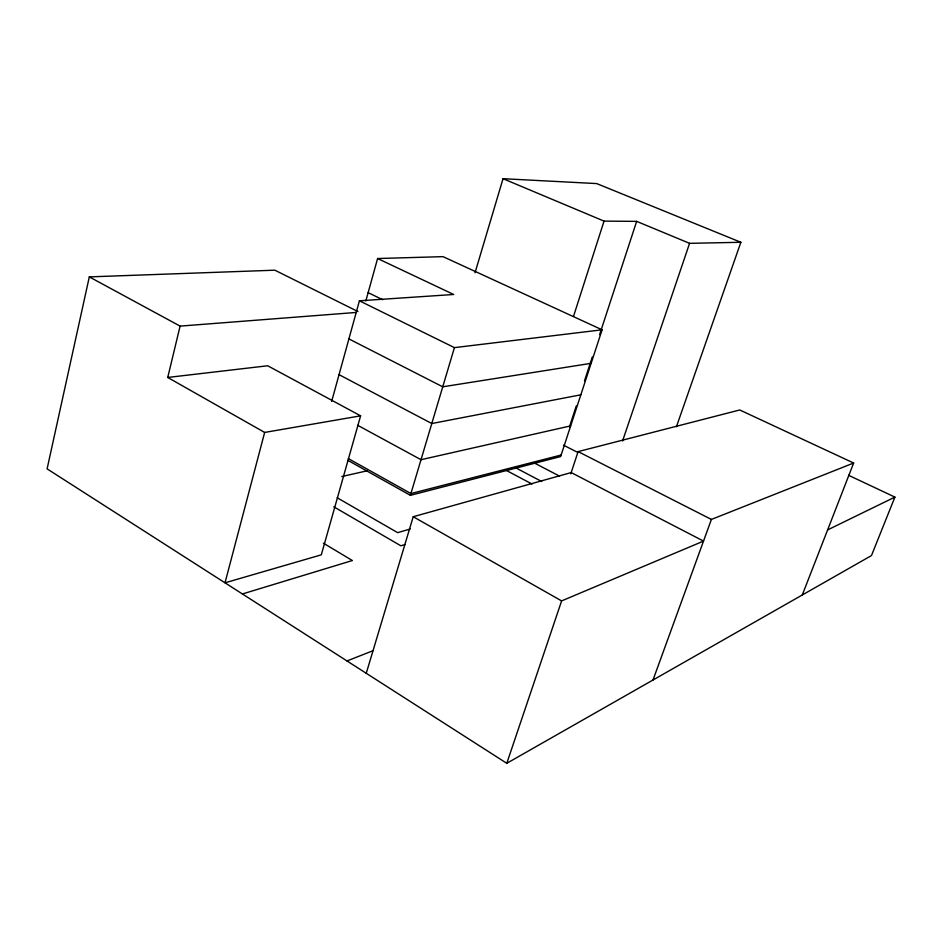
<?xml version="1.0" encoding="UTF-8"?>
<svg xmlns="http://www.w3.org/2000/svg" width="942" height="942" viewBox="0 0 942 942"><rect width="100%" height="100%" fill="white"/><g stroke="black" fill="none" stroke-linecap="round" stroke-linejoin="round"><path stroke-width="1.41" d="M357.984 311.567L274.84 270.189L89.313 276.889L47.1 468.857L506.784 763.303L871.468 555.568L894.9 497.093L848.565 475.286M264.655 432.437L225.008 582.815L321.304 554.838L360.609 415.834L264.655 432.437L167.735 377.459L180.099 326.109L356.37 312.438M331.655 401.433L359.42 300.804L453.679 294.481L377.601 258.52L365.826 300.993M475.027 272.791L503.04 178.697L596.71 183.584L740.859 242.282L676.427 426.738M410.394 495.327L454.421 347.633L602.103 329.806L560.631 456.564L410.394 495.327L347.833 460.332M366.25 673.283L413.22 516.722L571.193 472.566L703.521 541.097L561.62 600.902L506.784 763.303M573.537 316.3L604.046 221.111L636.651 221.37L689.579 243.33L740.859 242.282M569.415 426.973L576.28 405.99M584.511 380.815L592.283 357.03M599.607 334.657L636.651 221.37M570.77 473.826L578.117 451.607L739.753 409.97L853.652 463.028L802.29 594.967M622.568 440.962L689.579 243.33M653.006 680.006L711.398 519.431L853.652 463.028M827.606 529.922L894.9 497.093M346.997 660.954L372.997 650.71M242.412 593.955L352.367 560.537L323.389 543.181M405.06 544.523L400.856 545.795L333.786 506.796M410.288 528.98L397.654 532.654L337.189 497.765M561.126 455.033L410.924 493.561L348.363 458.613M341.781 476.522L367.298 470.788M570.664 425.878L421.015 459.708L357.736 425.325M580.837 394.804L431.801 423.535L339.049 374.657M591.14 363.318L442.74 386.809L348.905 338.908M167.735 377.459L267.693 365.767L360.609 415.834M377.601 258.52L443.011 256.648L602.103 329.806M503.04 178.697L604.046 221.111M368.145 292.632L382.664 299.721M359.42 300.804L454.421 347.633M578.117 451.607L711.398 519.431M563.469 445.154L577.705 452.395M534.926 463.299L559.572 476.146M515.851 467.891L541.697 481.503M506.054 470.27L532.018 484.035M89.313 276.889L180.099 326.109M413.22 516.722L561.62 600.902"/></g></svg>
